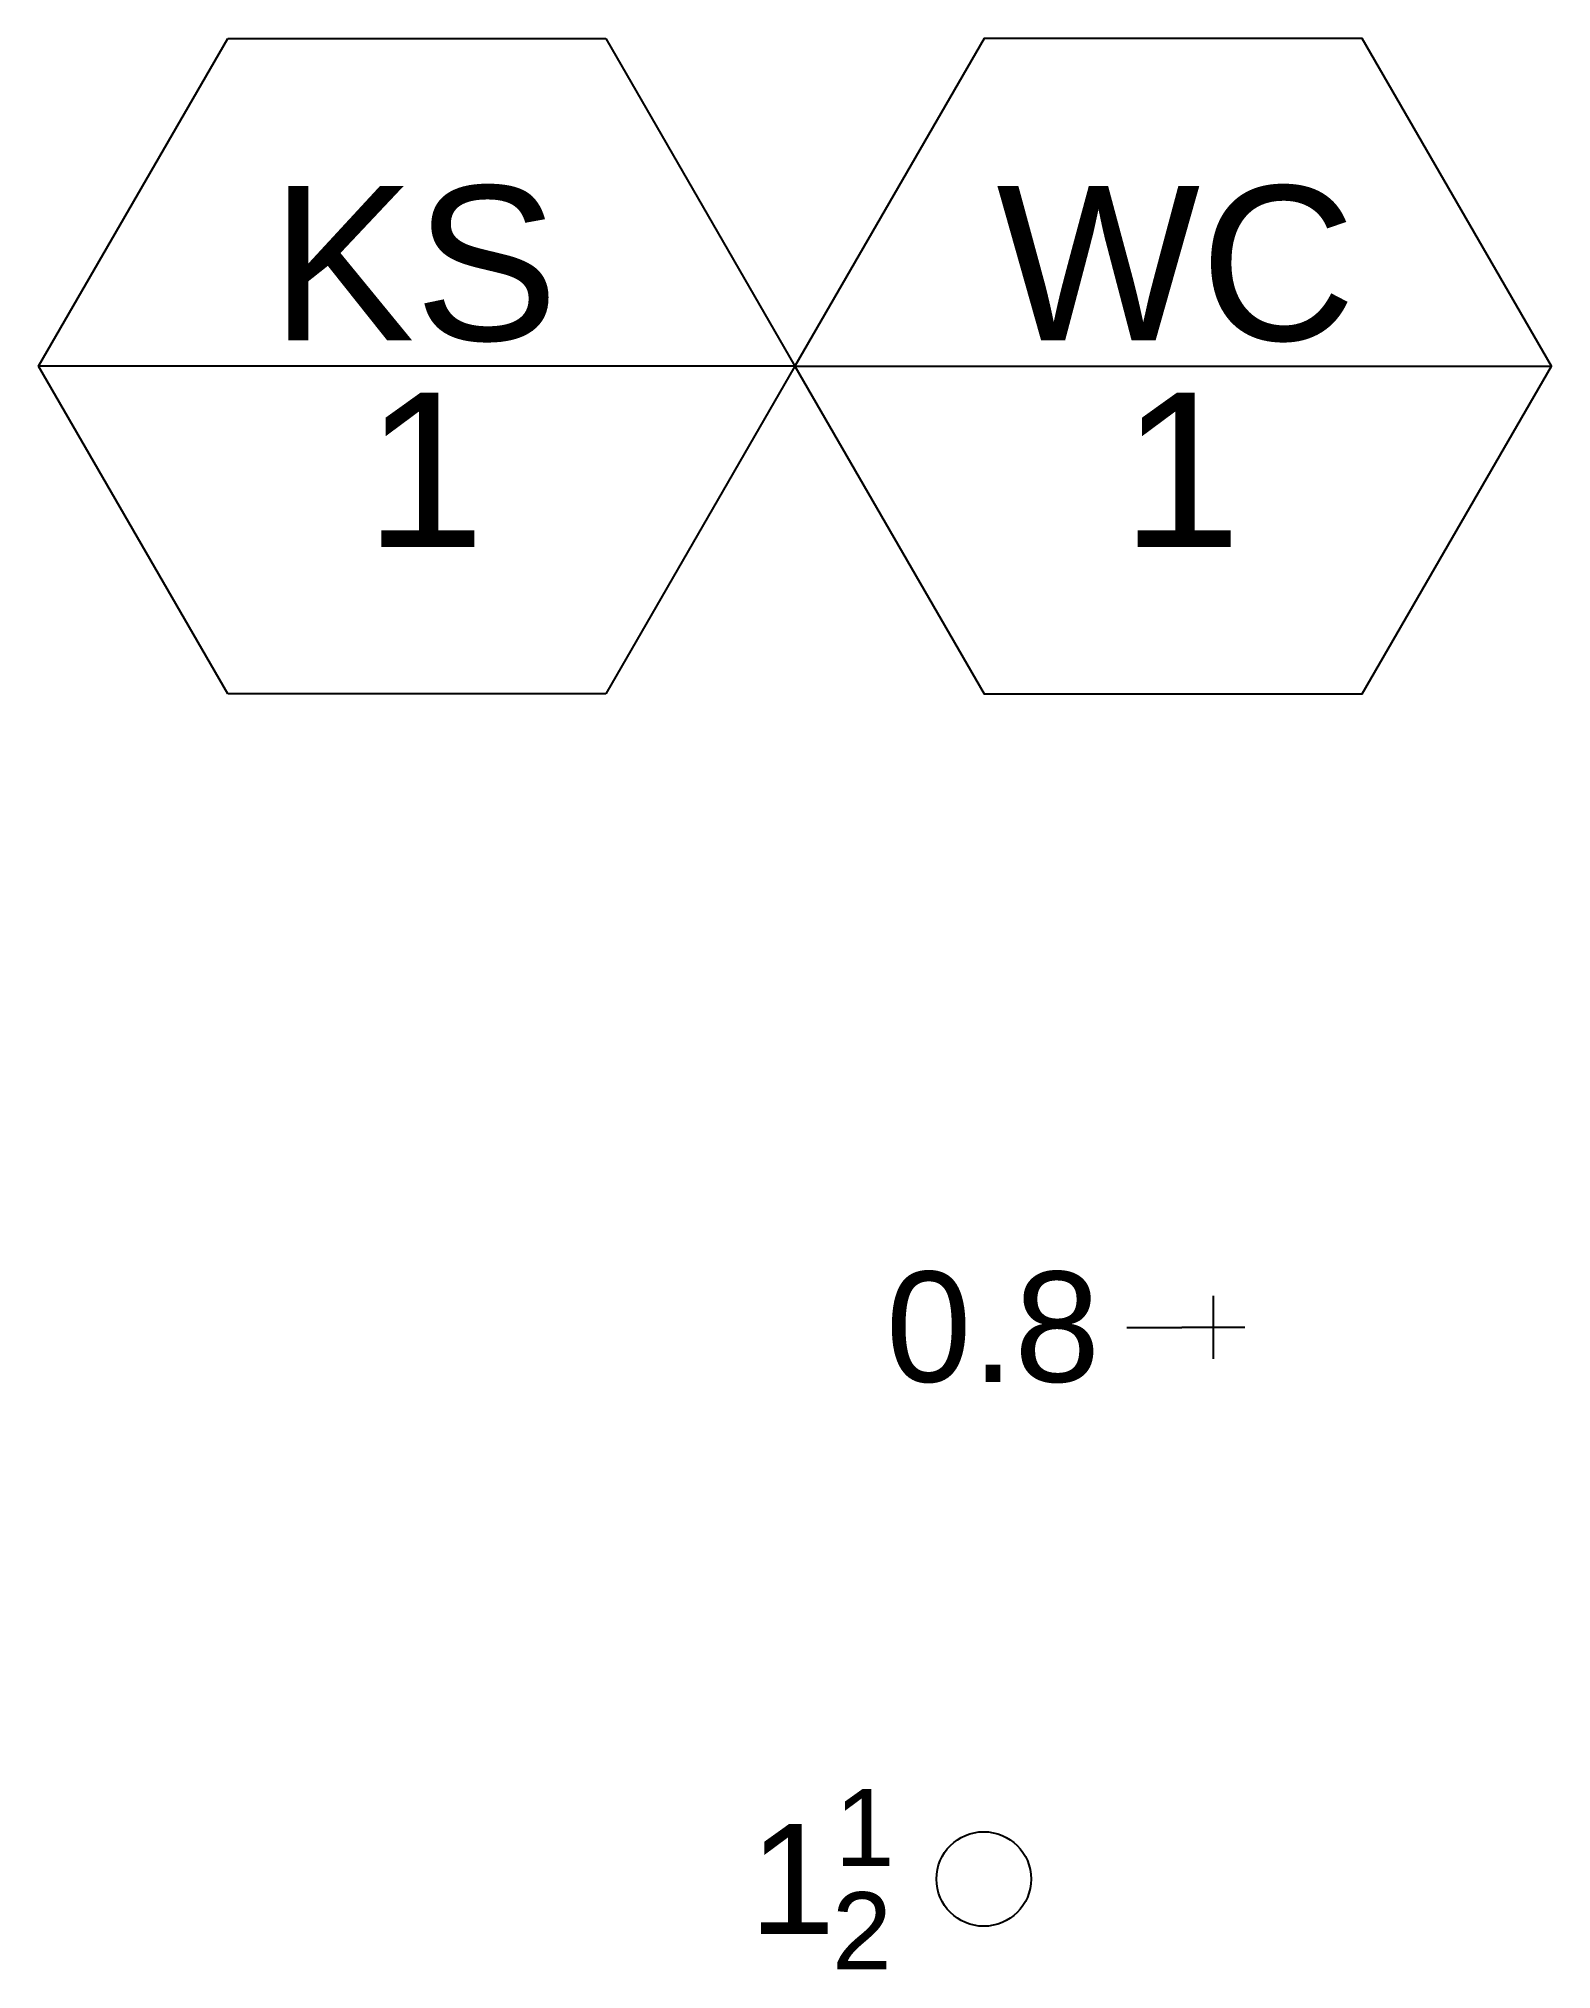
# Model space of a CAD drawing. Header units: inches. Extents: x -18.1 to 29.9, y -2.7 to 58.5.
import ezdxf

# ---------------------------------------------------------------- set-up
doc = ezdxf.new("R2010")
doc.units = ezdxf.units.IN
doc.header["$MEASUREMENT"] = 0
for name, color, linetype in [('PLUM-4TEXT', 2, 'Continuous'), ('PLUM-CW', 3, 'Cold_Water_Flow'), ('PLUM-WASTE_ABOVE', 4, 'Plum-Waste_Above')]:
    doc.layers.add(name, color=color, linetype=linetype)
doc.styles.get("Standard").update_dxf_attribs({"font": 'arial.ttf'})
doc.linetypes.add('Cold_Water_Flow', pattern='A,0.875,-0.125,0,-0.125,0.875,-0.125,["CW",Standard,S=0.1,R=0,X=-0.12585,Y=-0.05],-0.1,0.875,[1,GEC_FlowArrow.shx,S=0.0625,R=0,X=0,Y=0],0.5', length=3.6)
doc.linetypes.add('Plum-Waste_Above', pattern='A,1,[1,GEC_FlowArrow.shx,S=0.09375,R=0,X=0,Y=0],1', length=2)

# ---------------------------------------------------------------- blocks, each defined once
blk = doc.blocks.new('*U7')
at = {"layer": 'PLUM-4TEXT'}
for p, q in [((-36.275, 30.502), (-30.275, 40.894)), ((-30.275, 40.894), (-18.275, 40.894)), ((-18.275, 40.894), (-12.275, 30.502)), ((-12.275, 30.502), (-36.275, 30.502)), ((-30.275, 20.11), (-36.275, 30.502)), ((-12.275, 30.502), (-18.275, 20.11)), ((-12.275, 30.502), (11.725, 30.502)), ((-18.275, 20.11), (-30.275, 20.11))]:
    blk.add_line(p, q, dxfattribs=at)
blk.add_lwpolyline([(-12.275, 30.502), (-6.275, 20.11), (5.725, 20.11), (11.725, 30.502), (5.725, 40.894), (-6.275, 40.894)], close=True, dxfattribs=at)
at = {"layer": 'PLUM-CW'}
for p, q in [((1, -1), (1, 1)), ((-1.75, 0), (0, 0)), ((1, 0), (0, 0)), ((2, 0), (1, 0))]:
    blk.add_line(p, q, dxfattribs=at)
at = {"layer": 'PLUM-WASTE_ABOVE', "linetype": 'Continuous'}
blk.add_circle((-6.285, -17.5), 1.5, dxfattribs=at)
at = {"layer": 'PLUM-4TEXT'}
for tag, p in [('TAG2_001', (-28.912, 31.319)), ('TAG_001', (-5.883, 31.319)), ('TAG2_002', (-25.923, 24.765)), ('TAG_002', (-1.923, 24.765))]:
    blk.add_attdef(tag, p, '', height=4.9, dxfattribs=at)
at = {"layer": 'PLUM-CW'}
blk.add_attdef('C_001', (-9.393, -1.727), '', height=3.5, dxfattribs=at)
at = {"layer": 'PLUM-WASTE_ABOVE'}
for tag, p, height in [('D1_002', (-11.015, -17.091), 2.45), ('D1_001', (-13.722, -19.25), 3.5), ('D1_003', (-11.103, -20.368), 2.45)]:
    blk.add_attdef(tag, p, '', height=height, dxfattribs=at)

msp = doc.modelspace()

# ---------------------------------------------------------------- block references
msp.add_blockref('*U7', (18.158, 17.624)).add_auto_attribs({'TAG_001': 'WC', 'C_001': '0.8', 'D1_001': '1', 'TAG2_001': 'KS', 'TAG_002': '1', 'D1_002': '1', 'D1_003': '2', 'TAG2_002': '1'})

doc.saveas('drawing.dxf')
